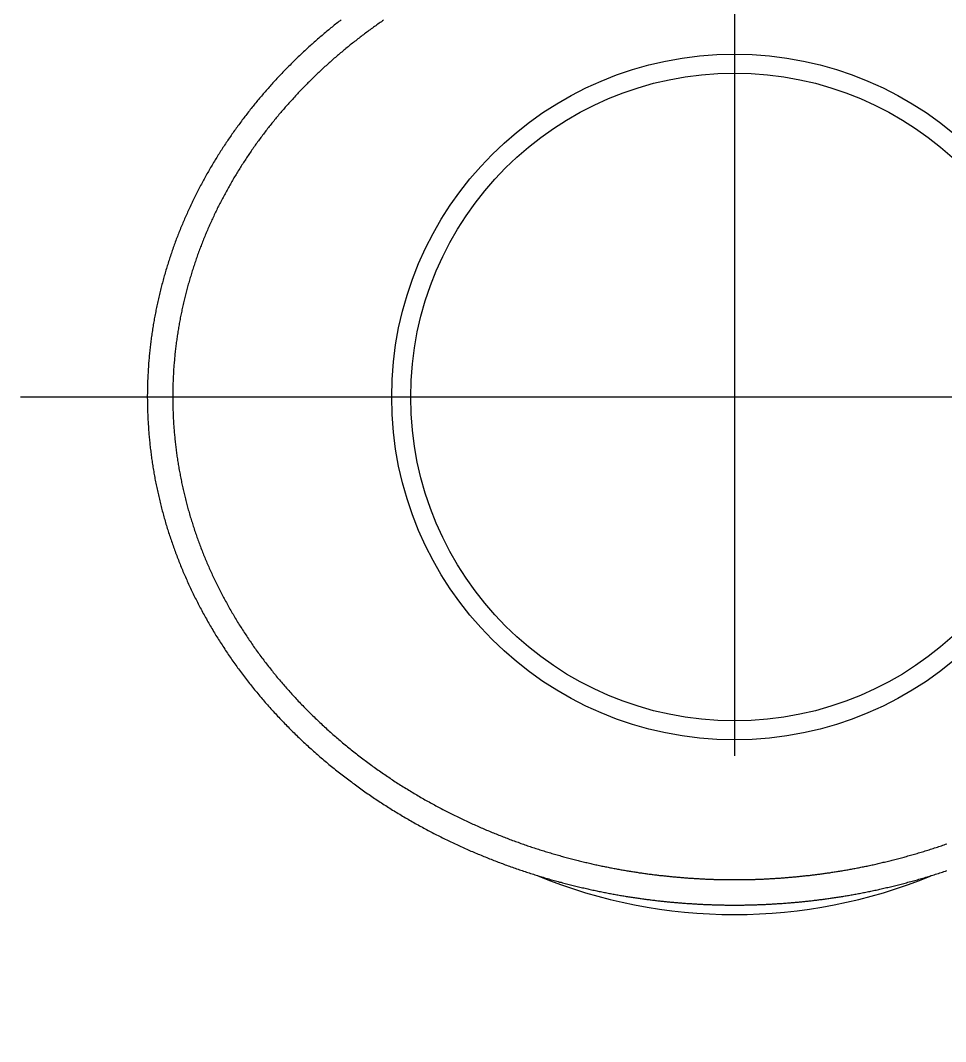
# Model space of a CAD drawing. Extents: x -28.1 to 59.3, y -30.2 to 26.1.
# Drawn here: x 36.83 to 51.4, y -10.15 to 5.93 of the extents above; entities that cross this region are included whole.
import ezdxf

# ---------------------------------------------------------------- set-up
doc = ezdxf.new("R2010")
doc.units = 0
doc.linetypes.add('CENTER', pattern=[50.8, 31.75, -6.35, 6.35, -6.35])
doc.layers.get('0').update_dxf_attribs({"linetype": 'CONTINUOUS'})
doc.layers.add('CENTER', color=1, linetype='CENTER')

msp = doc.modelspace()

# ---------------------------------------------------------------- linework, layer by layer
at = {"color": 7}
for points in [[(41.879, 5.938, 0), (41.861, 5.924, 0), (41.843, 5.91, 0), (41.825, 5.896, 0), (41.807, 5.881, 0), (41.789, 5.867, 0), (41.771, 5.853, 0), (41.753, 5.838, 0), (41.736, 5.824, 0), (41.718, 5.809, 0), (41.7, 5.795, 0), (41.682, 5.78, 0), (41.665, 5.766, 0), (41.647, 5.751, 0), (41.63, 5.736, 0), (41.612, 5.721, 0), (41.595, 5.707, 0), (41.577, 5.692, 0), (41.56, 5.677, 0), (41.542, 5.662, 0), (41.525, 5.647, 0), (41.508, 5.632, 0), (41.491, 5.617, 0), (41.474, 5.602, 0), (41.456, 5.587, 0), (41.439, 5.571, 0), (41.422, 5.556, 0), (41.405, 5.541, 0), (41.388, 5.526, 0), (41.371, 5.51, 0), (41.354, 5.495, 0), (41.337, 5.479, 0), (41.32, 5.464, 0), (41.304, 5.448, 0), (41.287, 5.432, 0), (41.27, 5.417, 0), (41.254, 5.401, 0), (41.237, 5.385, 0), (41.22, 5.37, 0), (41.204, 5.354, 0), (41.187, 5.338, 0), (41.171, 5.322, 0), (41.154, 5.306, 0), (41.138, 5.29, 0), (41.122, 5.274, 0), (41.105, 5.258, 0), (41.089, 5.242, 0), (41.073, 5.225, 0), (41.057, 5.209, 0), (41.041, 5.193, 0), (41.025, 5.177, 0), (41.008, 5.16, 0), (40.992, 5.144, 0), (40.977, 5.127, 0), (40.961, 5.111, 0), (40.945, 5.094, 0), (40.929, 5.078, 0), (40.913, 5.061, 0), (40.898, 5.044, 0), (40.882, 5.028, 0), (40.866, 5.011, 0), (40.851, 4.994, 0), (40.835, 4.977, 0), (40.82, 4.96, 0), (40.804, 4.943, 0), (40.789, 4.926, 0), (40.773, 4.909, 0), (40.758, 4.892, 0), (40.743, 4.875, 0), (40.728, 4.858, 0), (40.712, 4.841, 0), (40.697, 4.823, 0), (40.682, 4.806, 0), (40.667, 4.789, 0), (40.652, 4.771, 0), (40.637, 4.754, 0), (40.622, 4.737, 0), (40.608, 4.719, 0), (40.593, 4.702, 0), (40.578, 4.684, 0), (40.563, 4.666, 0), (40.549, 4.649, 0), (40.534, 4.631, 0), (40.52, 4.613, 0), (40.505, 4.595, 0), (40.491, 4.577, 0), (40.476, 4.56, 0), (40.462, 4.542, 0), (40.447, 4.524, 0), (40.433, 4.506, 0), (40.419, 4.488, 0), (40.405, 4.469, 0), (40.391, 4.451, 0), (40.377, 4.433, 0), (40.363, 4.415, 0), (40.349, 4.397, 0), (40.335, 4.378, 0), (40.321, 4.36, 0), (40.307, 4.342, 0), (40.294, 4.323, 0), (40.28, 4.305, 0), (40.266, 4.286, 0), (40.253, 4.267, 0), (40.239, 4.249, 0), (40.225, 4.23, 0), (40.212, 4.211, 0), (40.199, 4.193, 0), (40.185, 4.174, 0), (40.172, 4.155, 0), (40.159, 4.136, 0), (40.146, 4.117, 0), (40.133, 4.098, 0), (40.12, 4.079, 0), (40.106, 4.06, 0), (40.093, 4.041, 0), (40.081, 4.022, 0), (40.068, 4.003, 0), (40.055, 3.984, 0), (40.042, 3.965, 0), (40.03, 3.945, 0), (40.017, 3.926, 0), (40.004, 3.907, 0), (39.992, 3.887, 0), (39.979, 3.868, 0), (39.967, 3.848, 0), (39.955, 3.829, 0), (39.942, 3.809, 0), (39.93, 3.79, 0), (39.918, 3.77, 0), (39.906, 3.75, 0), (39.894, 3.731, 0), (39.882, 3.711, 0), (39.87, 3.691, 0), (39.858, 3.671, 0), (39.846, 3.651, 0), (39.834, 3.631, 0), (39.822, 3.611, 0), (39.811, 3.591, 0), (39.799, 3.571, 0), (39.788, 3.551, 0), (39.776, 3.531, 0), (39.765, 3.511, 0), (39.754, 3.491, 0), (39.742, 3.471, 0), (39.731, 3.45, 0), (39.72, 3.43, 0), (39.709, 3.41, 0), (39.697, 3.389, 0), (39.687, 3.369, 0), (39.676, 3.349, 0), (39.665, 3.328, 0), (39.654, 3.308, 0), (39.643, 3.287, 0), (39.632, 3.266, 0), (39.622, 3.246, 0), (39.611, 3.225, 0), (39.601, 3.204, 0), (39.59, 3.184, 0), (39.58, 3.163, 0), (39.57, 3.142, 0), (39.559, 3.121, 0), (39.549, 3.1, 0), (39.539, 3.079, 0), (39.529, 3.059, 0), (39.519, 3.038, 0), (39.509, 3.017, 0), (39.499, 2.995, 0), (39.489, 2.974, 0), (39.48, 2.953, 0), (39.47, 2.932, 0), (39.46, 2.911, 0), (39.451, 2.89, 0), (39.441, 2.869, 0), (39.432, 2.847, 0), (39.423, 2.826, 0), (39.413, 2.805, 0), (39.404, 2.783, 0), (39.395, 2.762, 0), (39.386, 2.741, 0), (39.377, 2.719, 0), (39.368, 2.698, 0), (39.359, 2.676, 0), (39.35, 2.655, 0), (39.342, 2.633, 0), (39.333, 2.611, 0), (39.324, 2.59, 0), (39.316, 2.568, 0), (39.307, 2.546, 0), (39.299, 2.525, 0), (39.291, 2.503, 0), (39.282, 2.481, 0), (39.274, 2.46, 0), (39.266, 2.438, 0), (39.258, 2.416, 0), (39.25, 2.394, 0), (39.242, 2.372, 0), (39.234, 2.35, 0), (39.227, 2.328, 0), (39.219, 2.306, 0), (39.211, 2.284, 0), (39.204, 2.262, 0), (39.196, 2.24, 0), (39.189, 2.218, 0), (39.181, 2.196, 0), (39.174, 2.174, 0), (39.167, 2.152, 0), (39.16, 2.13, 0), (39.153, 2.108, 0), (39.146, 2.085, 0), (39.139, 2.063, 0), (39.132, 2.041, 0), (39.125, 2.019, 0), (39.119, 1.996, 0), (39.112, 1.974, 0), (39.105, 1.952, 0), (39.099, 1.929, 0), (39.093, 1.907, 0), (39.086, 1.885, 0), (39.08, 1.862, 0), (39.074, 1.84, 0), (39.068, 1.817, 0), (39.062, 1.795, 0), (39.056, 1.772, 0), (39.05, 1.75, 0), (39.044, 1.727, 0), (39.038, 1.705, 0), (39.033, 1.682, 0), (39.027, 1.66, 0), (39.022, 1.637, 0), (39.016, 1.614, 0), (39.011, 1.592, 0), (39.005, 1.569, 0), (39, 1.546, 0), (38.995, 1.524, 0), (38.99, 1.501, 0), (38.985, 1.478, 0), (38.98, 1.456, 0), (38.975, 1.433, 0), (38.971, 1.41, 0), (38.966, 1.387, 0), (38.961, 1.365, 0), (38.957, 1.342, 0), (38.952, 1.319, 0), (38.948, 1.296, 0), (38.944, 1.273, 0), (38.94, 1.25, 0), (38.935, 1.228, 0), (38.931, 1.205, 0), (38.927, 1.182, 0), (38.923, 1.159, 0), (38.919, 1.136, 0), (38.916, 1.113, 0), (38.912, 1.09, 0), (38.908, 1.067, 0), (38.905, 1.044, 0), (38.901, 1.021, 0), (38.898, 0.998, 0), (38.895, 0.975, 0), (38.892, 0.952, 0), (38.888, 0.929, 0), (38.885, 0.906, 0), (38.882, 0.883, 0), (38.879, 0.86, 0), (38.876, 0.837, 0), (38.874, 0.814, 0), (38.871, 0.791, 0), (38.868, 0.768, 0), (38.866, 0.745, 0), (38.863, 0.722, 0), (38.861, 0.699, 0), (38.859, 0.676, 0), (38.856, 0.653, 0), (38.854, 0.629, 0), (38.852, 0.606, 0), (38.85, 0.583, 0), (38.848, 0.56, 0), (38.846, 0.537, 0), (38.845, 0.514, 0), (38.843, 0.491, 0), (38.841, 0.468, 0), (38.84, 0.444, 0), (38.838, 0.421, 0), (38.837, 0.398, 0), (38.836, 0.375, 0), (38.834, 0.352, 0), (38.833, 0.329, 0), (38.832, 0.306, 0), (38.831, 0.282, 0), (38.83, 0.259, 0), (38.83, 0.236, 0), (38.829, 0.213, 0), (38.828, 0.19, 0), (38.828, 0.167, 0), (38.827, 0.143, 0), (38.827, 0.12, 0), (38.826, 0.097, 0), (38.826, 0.074, 0), (38.826, 0.051, 0), (38.825, 0.028, 0), (38.825, 0.004, 0), (38.825, -0.019, 0), (38.826, -0.042, 0), (38.826, -0.065, 0), (38.826, -0.088, 0), (38.826, -0.112, 0), (38.827, -0.135, 0), (38.827, -0.158, 0), (38.828, -0.181, 0), (38.828, -0.204, 0), (38.829, -0.227, 0), (38.83, -0.251, 0), (38.831, -0.274, 0), (38.832, -0.297, 0), (38.833, -0.32, 0), (38.834, -0.343, 0), (38.835, -0.367, 0), (38.836, -0.39, 0), (38.838, -0.413, 0), (38.839, -0.436, 0), (38.841, -0.459, 0), (38.842, -0.482, 0), (38.844, -0.506, 0), (38.846, -0.529, 0), (38.847, -0.552, 0), (38.849, -0.575, 0), (38.851, -0.598, 0), (38.853, -0.621, 0), (38.855, -0.645, 0), (38.858, -0.668, 0), (38.86, -0.691, 0), (38.862, -0.714, 0), (38.865, -0.737, 0), (38.867, -0.76, 0), (38.87, -0.783, 0), (38.872, -0.806, 0), (38.875, -0.83, 0), (38.878, -0.853, 0), (38.881, -0.876, 0), (38.884, -0.899, 0), (38.887, -0.922, 0), (38.89, -0.945, 0), (38.893, -0.968, 0), (38.897, -0.991, 0), (38.9, -1.014, 0), (38.903, -1.038, 0), (38.907, -1.061, 0), (38.91, -1.084, 0), (38.914, -1.107, 0), (38.918, -1.13, 0), (38.922, -1.153, 0), (38.926, -1.176, 0), (38.93, -1.199, 0), (38.934, -1.222, 0), (38.938, -1.245, 0), (38.942, -1.268, 0), (38.946, -1.291, 0), (38.951, -1.314, 0), (38.955, -1.337, 0), (38.96, -1.36, 0), (38.964, -1.383, 0), (38.969, -1.406, 0), (38.974, -1.429, 0), (38.979, -1.452, 0), (38.984, -1.475, 0), (38.989, -1.498, 0), (38.994, -1.521, 0), (38.999, -1.544, 0), (39.004, -1.567, 0), (39.01, -1.59, 0), (39.015, -1.613, 0), (39.02, -1.636, 0), (39.026, -1.659, 0), (39.032, -1.682, 0), (39.038, -1.705, 0), (39.043, -1.728, 0), (39.049, -1.75, 0), (39.055, -1.773, 0), (39.061, -1.796, 0), (39.067, -1.819, 0), (39.074, -1.842, 0), (39.08, -1.865, 0), (39.086, -1.888, 0), (39.093, -1.91, 0), (39.099, -1.933, 0), (39.106, -1.956, 0), (39.112, -1.979, 0), (39.119, -2.002, 0), (39.126, -2.024, 0), (39.133, -2.047, 0), (39.14, -2.07, 0), (39.147, -2.093, 0), (39.154, -2.115, 0), (39.161, -2.138, 0), (39.169, -2.161, 0), (39.176, -2.184, 0), (39.184, -2.206, 0), (39.191, -2.229, 0), (39.199, -2.252, 0), (39.206, -2.274, 0), (39.214, -2.297, 0), (39.222, -2.319, 0), (39.23, -2.342, 0), (39.238, -2.365, 0), (39.246, -2.387, 0), (39.255, -2.41, 0), (39.263, -2.432, 0), (39.271, -2.455, 0), (39.28, -2.478, 0), (39.288, -2.5, 0), (39.297, -2.523, 0), (39.305, -2.545, 0), (39.314, -2.568, 0), (39.323, -2.59, 0), (39.332, -2.613, 0), (39.341, -2.635, 0), (39.35, -2.657, 0), (39.359, -2.68, 0), (39.368, -2.702, 0), (39.378, -2.725, 0), (39.387, -2.747, 0), (39.397, -2.769, 0), (39.406, -2.792, 0), (39.416, -2.814, 0), (39.426, -2.836, 0), (39.435, -2.859, 0), (39.445, -2.881, 0), (39.455, -2.903, 0), (39.465, -2.925, 0), (39.475, -2.948, 0), (39.486, -2.97, 0), (39.496, -2.992, 0), (39.506, -3.014, 0), (39.517, -3.036, 0), (39.527, -3.058, 0), (39.538, -3.081, 0), (39.549, -3.103, 0), (39.559, -3.125, 0), (39.57, -3.147, 0), (39.581, -3.169, 0), (39.592, -3.191, 0), (39.603, -3.213, 0), (39.615, -3.235, 0), (39.626, -3.257, 0), (39.637, -3.279, 0), (39.649, -3.301, 0), (39.66, -3.323, 0), (39.672, -3.344, 0), (39.683, -3.366, 0), (39.695, -3.388, 0), (39.707, -3.41, 0), (39.719, -3.432, 0), (39.731, -3.454, 0), (39.743, -3.475, 0), (39.755, -3.497, 0), (39.767, -3.519, 0), (39.78, -3.54, 0), (39.792, -3.562, 0), (39.805, -3.584, 0), (39.817, -3.605, 0), (39.83, -3.627, 0), (39.843, -3.649, 0), (39.855, -3.67, 0), (39.868, -3.692, 0), (39.881, -3.713, 0), (39.894, -3.735, 0), (39.907, -3.756, 0), (39.921, -3.778, 0), (39.934, -3.799, 0), (39.947, -3.82, 0), (39.961, -3.842, 0), (39.974, -3.863, 0), (39.988, -3.885, 0), (40.002, -3.906, 0), (40.016, -3.927, 0), (40.03, -3.948, 0), (40.044, -3.97, 0), (40.058, -3.991, 0), (40.072, -4.012, 0), (40.086, -4.033, 0), (40.1, -4.054, 0), (40.115, -4.075, 0), (40.129, -4.096, 0), (40.144, -4.117, 0), (40.158, -4.138, 0), (40.173, -4.159, 0), (40.188, -4.18, 0), (40.203, -4.201, 0), (40.218, -4.222, 0), (40.233, -4.243, 0), (40.248, -4.264, 0), (40.263, -4.284, 0), (40.278, -4.305, 0), (40.293, -4.326, 0), (40.309, -4.346, 0), (40.324, -4.367, 0), (40.34, -4.388, 0), (40.355, -4.408, 0), (40.371, -4.429, 0), (40.387, -4.449, 0), (40.403, -4.47, 0), (40.419, -4.49, 0), (40.435, -4.511, 0), (40.451, -4.531, 0), (40.467, -4.551, 0), (40.483, -4.571, 0), (40.5, -4.592, 0), (40.516, -4.612, 0), (40.532, -4.632, 0), (40.549, -4.652, 0), (40.566, -4.672, 0), (40.582, -4.692, 0), (40.599, -4.712, 0), (40.616, -4.732, 0), (40.633, -4.752, 0), (40.65, -4.772, 0), (40.667, -4.792, 0), (40.684, -4.812, 0), (40.701, -4.831, 0), (40.719, -4.851, 0), (40.736, -4.871, 0), (40.754, -4.89, 0), (40.771, -4.91, 0), (40.789, -4.929, 0), (40.806, -4.949, 0), (40.824, -4.968, 0), (40.842, -4.988, 0), (40.86, -5.007, 0), (40.878, -5.026, 0), (40.896, -5.045, 0), (40.914, -5.065, 0), (40.932, -5.084, 0), (40.95, -5.103, 0), (40.968, -5.122, 0), (40.987, -5.141, 0), (41.005, -5.16, 0), (41.023, -5.178, 0), (41.042, -5.197, 0), (41.061, -5.216, 0), (41.079, -5.235, 0), (41.098, -5.253, 0), (41.117, -5.272, 0), (41.136, -5.291, 0), (41.154, -5.309, 0), (41.173, -5.327, 0), (41.192, -5.346, 0), (41.212, -5.364, 0), (41.231, -5.382, 0), (41.25, -5.401, 0), (41.269, -5.419, 0), (41.288, -5.437, 0), (41.308, -5.455, 0), (41.327, -5.473, 0), (41.347, -5.491, 0), (41.366, -5.509, 0), (41.386, -5.527, 0), (41.406, -5.544, 0), (41.425, -5.562, 0), (41.445, -5.58, 0), (41.465, -5.597, 0), (41.485, -5.615, 0), (41.505, -5.632, 0), (41.525, -5.65, 0), (41.545, -5.667, 0), (41.565, -5.684, 0), (41.585, -5.701, 0), (41.605, -5.719, 0), (41.625, -5.736, 0), (41.646, -5.753, 0), (41.666, -5.77, 0), (41.686, -5.787, 0), (41.707, -5.803, 0), (41.727, -5.82, 0), (41.748, -5.837, 0), (41.768, -5.854, 0), (41.789, -5.87, 0), (41.81, -5.887, 0), (41.83, -5.903, 0), (41.851, -5.919, 0), (41.872, -5.936, 0), (41.893, -5.952, 0), (41.914, -5.968, 0), (41.935, -5.984, 0), (41.956, -6, 0), (41.977, -6.016, 0), (41.998, -6.032, 0), (42.019, -6.048, 0), (42.04, -6.064, 0), (42.061, -6.08, 0), (42.082, -6.095, 0), (42.104, -6.111, 0), (42.125, -6.126, 0), (42.146, -6.142, 0), (42.168, -6.157, 0), (42.189, -6.173, 0), (42.21, -6.188, 0), (42.232, -6.203, 0), (42.253, -6.218, 0), (42.275, -6.233, 0), (42.297, -6.248, 0), (42.318, -6.263, 0), (42.34, -6.278, 0), (42.361, -6.293, 0), (42.383, -6.307, 0), (42.405, -6.322, 0), (42.427, -6.336, 0), (42.448, -6.351, 0), (42.47, -6.365, 0), (42.492, -6.38, 0), (42.514, -6.394, 0), (42.536, -6.408, 0), (42.558, -6.422, 0), (42.58, -6.436, 0), (42.602, -6.45, 0), (42.624, -6.464, 0), (42.646, -6.478, 0), (42.668, -6.492, 0), (42.69, -6.506, 0), (42.712, -6.519, 0), (42.734, -6.533, 0), (42.756, -6.546, 0), (42.779, -6.56, 0), (42.801, -6.573, 0), (42.823, -6.587, 0), (42.845, -6.6, 0), (42.867, -6.613, 0), (42.89, -6.626, 0), (42.912, -6.639, 0), (42.934, -6.652, 0), (42.956, -6.665, 0), (42.979, -6.678, 0), (43.001, -6.69, 0), (43.023, -6.703, 0), (43.046, -6.716, 0), (43.068, -6.728, 0), (43.091, -6.741, 0), (43.113, -6.753, 0), (43.136, -6.765, 0), (43.158, -6.777, 0), (43.18, -6.79, 0), (43.203, -6.802, 0), (43.225, -6.814, 0), (43.248, -6.826, 0), (43.27, -6.837, 0), (43.293, -6.849, 0), (43.315, -6.861, 0), (43.338, -6.873, 0), (43.36, -6.884, 0), (43.383, -6.896, 0), (43.405, -6.907, 0), (43.428, -6.918, 0), (43.45, -6.93, 0), (43.473, -6.941, 0), (43.496, -6.952, 0), (43.518, -6.963, 0), (43.541, -6.974, 0), (43.563, -6.985, 0), (43.586, -6.996, 0), (43.608, -7.007, 0), (43.631, -7.018, 0), (43.654, -7.028, 0), (43.676, -7.039, 0), (43.699, -7.049, 0), (43.721, -7.06, 0), (43.744, -7.07, 0), (43.766, -7.08, 0), (43.789, -7.091, 0), (43.812, -7.101, 0), (43.834, -7.111, 0), (43.857, -7.121, 0), (43.879, -7.131, 0), (43.902, -7.141, 0), (43.924, -7.151, 0), (43.947, -7.16, 0), (43.969, -7.17, 0), (43.992, -7.18, 0), (44.014, -7.189, 0), (44.037, -7.199, 0), (44.06, -7.208, 0), (44.082, -7.218, 0), (44.105, -7.227, 0), (44.127, -7.236, 0), (44.15, -7.245, 0), (44.172, -7.254, 0), (44.195, -7.263, 0), (44.217, -7.272, 0), (44.24, -7.281, 0), (44.262, -7.29, 0), (44.285, -7.299, 0), (44.307, -7.308, 0), (44.33, -7.316, 0), (44.352, -7.325, 0), (44.374, -7.333, 0), (44.397, -7.342, 0), (44.419, -7.35, 0), (44.441, -7.358, 0), (44.464, -7.367, 0), (44.486, -7.375, 0), (44.509, -7.383, 0), (44.531, -7.391, 0), (44.553, -7.399, 0), (44.576, -7.407, 0), (44.598, -7.415, 0), (44.62, -7.422, 0), (44.642, -7.43, 0), (44.665, -7.438, 0), (44.687, -7.445, 0), (44.709, -7.453, 0), (44.731, -7.46, 0), (44.753, -7.468, 0), (44.776, -7.475, 0), (44.798, -7.482, 0), (44.82, -7.49, 0), (44.842, -7.497, 0), (44.864, -7.504, 0), (44.886, -7.511, 0), (44.908, -7.518, 0), (44.93, -7.525, 0), (44.952, -7.532, 0), (44.974, -7.538, 0), (44.996, -7.545, 0), (45.018, -7.552, 0), (45.04, -7.558, 0), (45.062, -7.565, 0), (45.084, -7.571, 0), (45.105, -7.578, 0), (45.127, -7.584, 0), (45.149, -7.59, 0), (45.17, -7.597, 0), (45.192, -7.603, 0), (45.214, -7.609, 0), (45.235, -7.615, 0), (45.257, -7.621, 0), (45.279, -7.627, 0), (45.3, -7.633, 0), (45.321, -7.639, 0), (45.343, -7.644, 0), (45.364, -7.65, 0), (45.386, -7.656, 0), (45.407, -7.661, 0), (45.428, -7.667, 0), (45.45, -7.672, 0), (45.471, -7.678, 0), (45.492, -7.683, 0), (45.513, -7.688, 0), (45.534, -7.694, 0), (45.555, -7.699, 0), (45.576, -7.704, 0), (45.597, -7.709, 0), (45.618, -7.714, 0), (45.639, -7.719, 0), (45.66, -7.724, 0), (45.68, -7.729, 0), (45.701, -7.733, 0), (45.722, -7.738, 0), (45.742, -7.743, 0), (45.763, -7.747, 0), (45.783, -7.752, 0), (45.804, -7.756, 0), (45.824, -7.761, 0), (45.844, -7.765, 0), (45.865, -7.77, 0), (45.885, -7.774, 0), (45.905, -7.778, 0), (45.925, -7.782, 0), (45.945, -7.787, 0), (45.965, -7.791, 0), (45.985, -7.795, 0), (46.005, -7.799, 0), (46.025, -7.803, 0), (46.045, -7.806, 0), (46.065, -7.81, 0), (46.084, -7.814, 0), (46.104, -7.818, 0), (46.123, -7.821, 0), (46.143, -7.825, 0), (46.162, -7.829, 0), (46.181, -7.832, 0), (46.201, -7.836, 0), (46.22, -7.839, 0), (46.239, -7.842, 0), (46.258, -7.846, 0), (46.277, -7.849, 0), (46.296, -7.852, 0), (46.315, -7.855, 0), (46.333, -7.859, 0), (46.352, -7.862, 0), (46.371, -7.865, 0), (46.389, -7.868, 0), (46.408, -7.871, 0), (46.426, -7.873, 0), (46.444, -7.876, 0), (46.462, -7.879, 0), (46.481, -7.882, 0), (46.499, -7.885, 0), (46.517, -7.887, 0), (46.535, -7.89, 0), (46.553, -7.893, 0), (46.571, -7.895, 0), (46.589, -7.898, 0), (46.606, -7.9, 0), (46.624, -7.903, 0), (46.642, -7.905, 0), (46.659, -7.907, 0), (46.677, -7.91, 0), (46.694, -7.912, 0), (46.712, -7.914, 0), (46.729, -7.917, 0), (46.746, -7.919, 0), (46.764, -7.921, 0), (46.781, -7.923, 0), (46.798, -7.925, 0), (46.815, -7.927, 0), (46.832, -7.929, 0), (46.849, -7.931, 0), (46.866, -7.933, 0), (46.883, -7.935, 0), (46.9, -7.937, 0), (46.916, -7.939, 0), (46.933, -7.94, 0), (46.95, -7.942, 0), (46.967, -7.944, 0), (46.983, -7.946, 0), (47, -7.947, 0), (47.016, -7.949, 0), (47.033, -7.951, 0), (47.049, -7.952, 0), (47.065, -7.954, 0), (47.082, -7.955, 0), (47.098, -7.957, 0), (47.114, -7.958, 0), (47.13, -7.96, 0), (47.147, -7.961, 0), (47.163, -7.963, 0), (47.179, -7.964, 0), (47.195, -7.965, 0), (47.211, -7.967, 0), (47.227, -7.968, 0), (47.243, -7.969, 0), (47.258, -7.97, 0), (47.274, -7.972, 0), (47.29, -7.973, 0), (47.306, -7.974, 0), (47.322, -7.975, 0), (47.338, -7.976, 0), (47.353, -7.977, 0), (47.369, -7.978, 0), (47.385, -7.979, 0), (47.4, -7.98, 0), (47.416, -7.981, 0), (47.432, -7.982, 0), (47.447, -7.983, 0), (47.463, -7.984, 0), (47.478, -7.985, 0), (47.494, -7.986, 0), (47.509, -7.987, 0), (47.525, -7.988, 0), (47.54, -7.988, 0), (47.556, -7.989, 0), (47.571, -7.99, 0), (47.586, -7.991, 0), (47.602, -7.991, 0), (47.617, -7.992, 0), (47.633, -7.993, 0), (47.648, -7.993, 0), (47.663, -7.994, 0), (47.679, -7.994, 0), (47.694, -7.995, 0), (47.709, -7.995, 0), (47.724, -7.996, 0), (47.74, -7.996, 0), (47.755, -7.997, 0), (47.77, -7.997, 0), (47.786, -7.998, 0), (47.801, -7.998, 0), (47.816, -7.999, 0), (47.831, -7.999, 0), (47.847, -7.999, 0), (47.862, -8, 0), (47.877, -8, 0), (47.892, -8, 0), (47.908, -8, 0), (47.923, -8.001, 0), (47.938, -8.001, 0), (47.953, -8.001, 0), (47.968, -8.001, 0), (47.984, -8.001, 0), (47.999, -8.001, 0), (48.014, -8.001, 0), (48.03, -8.001, 0), (48.045, -8.002, 0), (48.06, -8.002, 0), (48.075, -8.002, 0)], [(42.548, 5.933, 0), (42.531, 5.92, 0), (42.513, 5.908, 0), (42.495, 5.895, 0), (42.477, 5.883, 0), (42.459, 5.87, 0), (42.441, 5.858, 0), (42.423, 5.845, 0), (42.405, 5.832, 0), (42.387, 5.82, 0), (42.37, 5.807, 0), (42.352, 5.794, 0), (42.334, 5.781, 0), (42.317, 5.768, 0), (42.299, 5.755, 0), (42.282, 5.742, 0), (42.264, 5.729, 0), (42.246, 5.716, 0), (42.229, 5.703, 0), (42.212, 5.689, 0), (42.194, 5.676, 0), (42.177, 5.663, 0), (42.16, 5.649, 0), (42.142, 5.636, 0), (42.125, 5.623, 0), (42.108, 5.609, 0), (42.09, 5.596, 0), (42.073, 5.582, 0), (42.056, 5.568, 0), (42.039, 5.555, 0), (42.022, 5.541, 0), (42.005, 5.527, 0), (41.988, 5.514, 0), (41.971, 5.5, 0), (41.954, 5.486, 0), (41.937, 5.472, 0), (41.921, 5.458, 0), (41.904, 5.444, 0), (41.887, 5.43, 0), (41.87, 5.416, 0), (41.854, 5.402, 0), (41.837, 5.388, 0), (41.82, 5.373, 0), (41.804, 5.359, 0), (41.787, 5.345, 0), (41.771, 5.331, 0), (41.754, 5.316, 0), (41.738, 5.302, 0), (41.722, 5.287, 0), (41.705, 5.273, 0), (41.689, 5.258, 0), (41.673, 5.244, 0), (41.657, 5.229, 0), (41.64, 5.214, 0), (41.624, 5.2, 0), (41.608, 5.185, 0), (41.592, 5.17, 0), (41.576, 5.155, 0), (41.56, 5.14, 0), (41.544, 5.125, 0), (41.528, 5.11, 0), (41.512, 5.095, 0), (41.496, 5.08, 0), (41.481, 5.065, 0), (41.465, 5.05, 0), (41.449, 5.035, 0), (41.434, 5.02, 0), (41.418, 5.004, 0), (41.403, 4.989, 0), (41.387, 4.974, 0), (41.371, 4.958, 0), (41.356, 4.943, 0), (41.341, 4.927, 0), (41.325, 4.912, 0), (41.31, 4.896, 0), (41.295, 4.881, 0), (41.279, 4.865, 0), (41.264, 4.849, 0), (41.249, 4.834, 0), (41.234, 4.818, 0), (41.219, 4.802, 0), (41.204, 4.786, 0), (41.189, 4.77, 0), (41.174, 4.754, 0), (41.159, 4.738, 0), (41.144, 4.722, 0), (41.13, 4.706, 0), (41.115, 4.69, 0), (41.1, 4.674, 0), (41.085, 4.658, 0), (41.071, 4.642, 0), (41.056, 4.626, 0), (41.042, 4.609, 0), (41.027, 4.593, 0), (41.013, 4.577, 0), (40.998, 4.56, 0), (40.984, 4.544, 0), (40.97, 4.527, 0), (40.956, 4.511, 0), (40.941, 4.494, 0), (40.927, 4.478, 0), (40.913, 4.461, 0), (40.899, 4.444, 0), (40.885, 4.427, 0), (40.871, 4.411, 0), (40.857, 4.394, 0), (40.843, 4.377, 0), (40.829, 4.36, 0), (40.816, 4.343, 0), (40.802, 4.326, 0), (40.788, 4.309, 0), (40.775, 4.292, 0), (40.761, 4.275, 0), (40.747, 4.258, 0), (40.734, 4.241, 0), (40.72, 4.224, 0), (40.707, 4.206, 0), (40.694, 4.189, 0), (40.68, 4.172, 0), (40.667, 4.154, 0), (40.654, 4.137, 0), (40.641, 4.12, 0), (40.628, 4.102, 0), (40.615, 4.085, 0), (40.602, 4.067, 0), (40.589, 4.049, 0), (40.576, 4.032, 0), (40.563, 4.014, 0), (40.55, 3.996, 0), (40.537, 3.979, 0), (40.525, 3.961, 0), (40.512, 3.943, 0), (40.499, 3.925, 0), (40.487, 3.907, 0), (40.474, 3.889, 0), (40.462, 3.871, 0), (40.449, 3.853, 0), (40.437, 3.835, 0), (40.425, 3.817, 0), (40.413, 3.799, 0), (40.4, 3.781, 0), (40.388, 3.762, 0), (40.376, 3.744, 0), (40.364, 3.726, 0), (40.352, 3.708, 0), (40.34, 3.689, 0), (40.328, 3.671, 0), (40.316, 3.652, 0), (40.305, 3.634, 0), (40.293, 3.615, 0), (40.281, 3.597, 0), (40.27, 3.578, 0), (40.258, 3.56, 0), (40.247, 3.541, 0), (40.235, 3.522, 0), (40.224, 3.504, 0), (40.212, 3.485, 0), (40.201, 3.466, 0), (40.19, 3.447, 0), (40.179, 3.428, 0), (40.168, 3.409, 0), (40.157, 3.39, 0), (40.146, 3.371, 0), (40.135, 3.352, 0), (40.124, 3.333, 0), (40.113, 3.314, 0), (40.102, 3.295, 0), (40.092, 3.276, 0), (40.081, 3.257, 0), (40.07, 3.238, 0), (40.06, 3.218, 0), (40.049, 3.199, 0), (40.039, 3.18, 0), (40.029, 3.16, 0), (40.018, 3.141, 0), (40.008, 3.122, 0), (39.998, 3.102, 0), (39.988, 3.083, 0), (39.978, 3.063, 0), (39.968, 3.043, 0), (39.958, 3.024, 0), (39.948, 3.004, 0), (39.938, 2.985, 0), (39.928, 2.965, 0), (39.919, 2.945, 0), (39.909, 2.925, 0), (39.899, 2.906, 0), (39.89, 2.886, 0), (39.88, 2.866, 0), (39.871, 2.846, 0), (39.862, 2.826, 0), (39.852, 2.806, 0), (39.843, 2.786, 0), (39.834, 2.766, 0), (39.825, 2.746, 0), (39.816, 2.726, 0), (39.807, 2.706, 0), (39.798, 2.686, 0), (39.789, 2.666, 0), (39.78, 2.646, 0), (39.772, 2.626, 0), (39.763, 2.605, 0), (39.754, 2.585, 0), (39.746, 2.565, 0), (39.737, 2.544, 0), (39.729, 2.524, 0), (39.721, 2.504, 0), (39.712, 2.483, 0), (39.704, 2.463, 0), (39.696, 2.443, 0), (39.688, 2.422, 0), (39.68, 2.402, 0), (39.672, 2.381, 0), (39.664, 2.361, 0), (39.657, 2.34, 0), (39.649, 2.319, 0), (39.641, 2.299, 0), (39.633, 2.278, 0), (39.626, 2.258, 0), (39.618, 2.237, 0), (39.611, 2.216, 0), (39.604, 2.195, 0), (39.596, 2.175, 0), (39.589, 2.154, 0), (39.582, 2.133, 0), (39.575, 2.112, 0), (39.568, 2.092, 0), (39.561, 2.071, 0), (39.554, 2.05, 0), (39.547, 2.029, 0), (39.541, 2.008, 0), (39.534, 1.987, 0), (39.528, 1.966, 0), (39.521, 1.945, 0), (39.515, 1.924, 0), (39.508, 1.903, 0), (39.502, 1.882, 0), (39.496, 1.861, 0), (39.489, 1.84, 0), (39.483, 1.819, 0), (39.477, 1.798, 0), (39.471, 1.777, 0), (39.465, 1.755, 0), (39.46, 1.734, 0), (39.454, 1.713, 0), (39.448, 1.692, 0), (39.443, 1.671, 0), (39.437, 1.649, 0), (39.432, 1.628, 0), (39.426, 1.607, 0), (39.421, 1.586, 0), (39.416, 1.564, 0), (39.41, 1.543, 0), (39.405, 1.522, 0), (39.4, 1.5, 0), (39.395, 1.479, 0), (39.39, 1.457, 0), (39.386, 1.436, 0), (39.381, 1.415, 0), (39.376, 1.393, 0), (39.371, 1.372, 0), (39.367, 1.35, 0), (39.362, 1.329, 0), (39.358, 1.307, 0), (39.354, 1.286, 0), (39.349, 1.264, 0), (39.345, 1.243, 0), (39.341, 1.221, 0), (39.337, 1.2, 0), (39.333, 1.178, 0), (39.329, 1.157, 0), (39.325, 1.135, 0), (39.321, 1.114, 0), (39.318, 1.092, 0), (39.314, 1.07, 0), (39.31, 1.049, 0), (39.307, 1.027, 0), (39.304, 1.006, 0), (39.3, 0.984, 0), (39.297, 0.962, 0), (39.294, 0.941, 0), (39.291, 0.919, 0), (39.288, 0.897, 0), (39.285, 0.876, 0), (39.282, 0.854, 0), (39.279, 0.832, 0), (39.276, 0.81, 0), (39.273, 0.789, 0), (39.271, 0.767, 0), (39.268, 0.745, 0), (39.266, 0.724, 0), (39.264, 0.702, 0), (39.261, 0.68, 0), (39.259, 0.658, 0), (39.257, 0.637, 0), (39.255, 0.615, 0), (39.253, 0.593, 0), (39.251, 0.571, 0), (39.249, 0.549, 0), (39.247, 0.528, 0), (39.245, 0.506, 0), (39.244, 0.484, 0), (39.242, 0.462, 0), (39.24, 0.44, 0), (39.239, 0.419, 0), (39.238, 0.397, 0), (39.236, 0.375, 0), (39.235, 0.353, 0), (39.234, 0.331, 0), (39.233, 0.31, 0), (39.232, 0.288, 0), (39.231, 0.266, 0), (39.23, 0.244, 0), (39.229, 0.222, 0), (39.229, 0.2, 0), (39.228, 0.179, 0), (39.227, 0.157, 0), (39.227, 0.135, 0), (39.227, 0.113, 0), (39.226, 0.091, 0), (39.226, 0.069, 0), (39.226, 0.048, 0), (39.225, 0.026, 0), (39.225, 0.004, 0), (39.225, -0.018, 0), (39.226, -0.04, 0), (39.226, -0.062, 0), (39.226, -0.083, 0), (39.226, -0.105, 0), (39.227, -0.127, 0), (39.227, -0.149, 0), (39.228, -0.171, 0), (39.228, -0.193, 0), (39.229, -0.214, 0), (39.23, -0.236, 0), (39.23, -0.258, 0), (39.231, -0.28, 0), (39.232, -0.302, 0), (39.233, -0.324, 0), (39.234, -0.345, 0), (39.236, -0.367, 0), (39.237, -0.389, 0), (39.238, -0.411, 0), (39.24, -0.433, 0), (39.241, -0.455, 0), (39.243, -0.476, 0), (39.244, -0.498, 0), (39.246, -0.52, 0), (39.248, -0.542, 0), (39.25, -0.564, 0), (39.252, -0.586, 0), (39.254, -0.607, 0), (39.256, -0.629, 0), (39.258, -0.651, 0), (39.26, -0.673, 0), (39.262, -0.695, 0), (39.265, -0.716, 0), (39.267, -0.738, 0), (39.27, -0.76, 0), (39.272, -0.782, 0), (39.275, -0.804, 0), (39.278, -0.825, 0), (39.281, -0.847, 0), (39.283, -0.869, 0), (39.286, -0.891, 0), (39.289, -0.913, 0), (39.292, -0.934, 0), (39.296, -0.956, 0), (39.299, -0.978, 0), (39.302, -1, 0), (39.306, -1.021, 0), (39.309, -1.043, 0), (39.313, -1.065, 0), (39.316, -1.087, 0), (39.32, -1.108, 0), (39.324, -1.13, 0), (39.328, -1.152, 0), (39.331, -1.174, 0), (39.335, -1.195, 0), (39.34, -1.217, 0), (39.344, -1.239, 0), (39.348, -1.26, 0), (39.352, -1.282, 0), (39.356, -1.304, 0), (39.361, -1.325, 0), (39.365, -1.347, 0), (39.37, -1.369, 0), (39.375, -1.391, 0), (39.379, -1.412, 0), (39.384, -1.434, 0), (39.389, -1.456, 0), (39.394, -1.477, 0), (39.399, -1.499, 0), (39.404, -1.52, 0), (39.409, -1.542, 0), (39.415, -1.564, 0), (39.42, -1.585, 0), (39.425, -1.607, 0), (39.431, -1.629, 0), (39.436, -1.65, 0), (39.442, -1.672, 0), (39.448, -1.693, 0), (39.453, -1.715, 0), (39.459, -1.736, 0), (39.465, -1.758, 0), (39.471, -1.78, 0), (39.477, -1.801, 0), (39.483, -1.823, 0), (39.49, -1.844, 0), (39.496, -1.866, 0), (39.502, -1.887, 0), (39.509, -1.909, 0), (39.516, -1.93, 0), (39.522, -1.952, 0), (39.529, -1.973, 0), (39.535, -1.995, 0), (39.542, -2.016, 0), (39.549, -2.037, 0), (39.556, -2.059, 0), (39.563, -2.08, 0), (39.57, -2.102, 0), (39.578, -2.123, 0), (39.585, -2.145, 0), (39.592, -2.166, 0), (39.6, -2.187, 0), (39.607, -2.209, 0), (39.615, -2.23, 0), (39.623, -2.251, 0), (39.63, -2.273, 0), (39.638, -2.294, 0), (39.646, -2.315, 0), (39.654, -2.337, 0), (39.662, -2.358, 0), (39.67, -2.379, 0), (39.678, -2.401, 0), (39.687, -2.422, 0), (39.695, -2.443, 0), (39.703, -2.464, 0), (39.712, -2.485, 0), (39.721, -2.507, 0), (39.729, -2.528, 0), (39.738, -2.549, 0), (39.747, -2.57, 0), (39.756, -2.591, 0), (39.765, -2.612, 0), (39.774, -2.634, 0), (39.783, -2.655, 0), (39.792, -2.676, 0), (39.801, -2.697, 0), (39.811, -2.718, 0), (39.82, -2.739, 0), (39.83, -2.76, 0), (39.839, -2.781, 0), (39.849, -2.802, 0), (39.859, -2.823, 0), (39.868, -2.844, 0), (39.878, -2.865, 0), (39.888, -2.886, 0), (39.898, -2.907, 0), (39.908, -2.928, 0), (39.919, -2.949, 0), (39.929, -2.97, 0), (39.939, -2.99, 0), (39.95, -3.011, 0), (39.96, -3.032, 0), (39.971, -3.053, 0), (39.981, -3.074, 0), (39.992, -3.094, 0), (40.003, -3.115, 0), (40.014, -3.136, 0), (40.025, -3.157, 0), (40.036, -3.177, 0), (40.047, -3.198, 0), (40.058, -3.219, 0), (40.07, -3.239, 0), (40.081, -3.26, 0), (40.092, -3.281, 0), (40.104, -3.301, 0), (40.115, -3.322, 0), (40.127, -3.342, 0), (40.139, -3.363, 0), (40.151, -3.383, 0), (40.163, -3.404, 0), (40.175, -3.424, 0), (40.187, -3.445, 0), (40.199, -3.465, 0), (40.211, -3.486, 0), (40.223, -3.506, 0), (40.236, -3.526, 0), (40.248, -3.547, 0), (40.261, -3.567, 0), (40.273, -3.587, 0), (40.286, -3.608, 0), (40.299, -3.628, 0), (40.312, -3.648, 0), (40.325, -3.668, 0), (40.338, -3.689, 0), (40.351, -3.709, 0), (40.364, -3.729, 0), (40.377, -3.749, 0), (40.391, -3.769, 0), (40.404, -3.789, 0), (40.417, -3.809, 0), (40.431, -3.829, 0), (40.445, -3.849, 0), (40.459, -3.869, 0), (40.472, -3.889, 0), (40.486, -3.909, 0), (40.5, -3.929, 0), (40.514, -3.949, 0), (40.528, -3.969, 0), (40.542, -3.989, 0), (40.557, -4.008, 0), (40.571, -4.028, 0), (40.585, -4.048, 0), (40.6, -4.068, 0), (40.614, -4.087, 0), (40.629, -4.107, 0), (40.644, -4.127, 0), (40.658, -4.146, 0), (40.673, -4.166, 0), (40.688, -4.185, 0), (40.703, -4.205, 0), (40.718, -4.224, 0), (40.733, -4.243, 0), (40.749, -4.263, 0), (40.764, -4.282, 0), (40.779, -4.301, 0), (40.795, -4.321, 0), (40.81, -4.34, 0), (40.826, -4.359, 0), (40.842, -4.378, 0), (40.857, -4.397, 0), (40.873, -4.417, 0), (40.889, -4.436, 0), (40.905, -4.455, 0), (40.921, -4.474, 0), (40.937, -4.492, 0), (40.953, -4.511, 0), (40.97, -4.53, 0), (40.986, -4.549, 0), (41.002, -4.568, 0), (41.019, -4.587, 0), (41.035, -4.605, 0), (41.052, -4.624, 0), (41.069, -4.643, 0), (41.085, -4.661, 0), (41.102, -4.68, 0), (41.119, -4.698, 0), (41.136, -4.717, 0), (41.153, -4.735, 0), (41.17, -4.753, 0), (41.187, -4.772, 0), (41.204, -4.79, 0), (41.222, -4.808, 0), (41.239, -4.826, 0), (41.256, -4.844, 0), (41.274, -4.862, 0), (41.291, -4.88, 0), (41.309, -4.898, 0), (41.327, -4.916, 0), (41.344, -4.934, 0), (41.362, -4.952, 0), (41.38, -4.97, 0), (41.398, -4.987, 0), (41.416, -5.005, 0), (41.434, -5.023, 0), (41.452, -5.04, 0), (41.47, -5.058, 0), (41.488, -5.075, 0), (41.506, -5.093, 0), (41.525, -5.11, 0), (41.543, -5.127, 0), (41.562, -5.145, 0), (41.58, -5.162, 0), (41.599, -5.179, 0), (41.617, -5.196, 0), (41.636, -5.213, 0), (41.654, -5.23, 0), (41.673, -5.247, 0), (41.692, -5.264, 0), (41.711, -5.281, 0), (41.73, -5.298, 0), (41.749, -5.314, 0), (41.768, -5.331, 0), (41.787, -5.347, 0), (41.806, -5.364, 0), (41.825, -5.381, 0), (41.844, -5.397, 0), (41.864, -5.413, 0), (41.883, -5.43, 0), (41.902, -5.446, 0), (41.922, -5.462, 0), (41.941, -5.478, 0), (41.961, -5.494, 0), (41.98, -5.51, 0), (42, -5.526, 0), (42.019, -5.542, 0), (42.039, -5.558, 0), (42.059, -5.574, 0), (42.079, -5.589, 0), (42.099, -5.605, 0), (42.118, -5.621, 0), (42.138, -5.636, 0), (42.158, -5.652, 0), (42.178, -5.667, 0), (42.198, -5.682, 0), (42.218, -5.698, 0), (42.239, -5.713, 0), (42.259, -5.728, 0), (42.279, -5.743, 0), (42.299, -5.758, 0), (42.319, -5.773, 0), (42.34, -5.788, 0), (42.36, -5.803, 0), (42.38, -5.818, 0), (42.401, -5.832, 0), (42.421, -5.847, 0), (42.442, -5.861, 0), (42.462, -5.876, 0), (42.483, -5.89, 0), (42.504, -5.905, 0), (42.524, -5.919, 0), (42.545, -5.933, 0), (42.566, -5.948, 0), (42.586, -5.962, 0), (42.607, -5.976, 0), (42.628, -5.99, 0), (42.649, -6.004, 0), (42.669, -6.018, 0), (42.69, -6.031, 0), (42.711, -6.045, 0), (42.732, -6.059, 0), (42.753, -6.072, 0), (42.774, -6.086, 0), (42.795, -6.099, 0), (42.816, -6.113, 0), (42.837, -6.126, 0), (42.858, -6.139, 0), (42.879, -6.153, 0), (42.901, -6.166, 0), (42.922, -6.179, 0), (42.943, -6.192, 0), (42.964, -6.205, 0), (42.985, -6.218, 0), (43.007, -6.23, 0), (43.028, -6.243, 0), (43.049, -6.256, 0), (43.07, -6.268, 0), (43.092, -6.281, 0), (43.113, -6.293, 0), (43.134, -6.306, 0), (43.156, -6.318, 0), (43.177, -6.33, 0), (43.199, -6.343, 0), (43.22, -6.355, 0), (43.241, -6.367, 0), (43.263, -6.379, 0), (43.284, -6.391, 0), (43.306, -6.402, 0), (43.327, -6.414, 0), (43.349, -6.426, 0), (43.37, -6.438, 0), (43.392, -6.449, 0), (43.413, -6.461, 0), (43.435, -6.472, 0), (43.456, -6.483, 0), (43.478, -6.495, 0), (43.5, -6.506, 0), (43.521, -6.517, 0), (43.543, -6.528, 0), (43.564, -6.539, 0), (43.586, -6.55, 0), (43.608, -6.561, 0), (43.629, -6.572, 0), (43.651, -6.583, 0), (43.672, -6.593, 0), (43.694, -6.604, 0), (43.716, -6.615, 0), (43.737, -6.625, 0), (43.759, -6.635, 0), (43.781, -6.646, 0), (43.802, -6.656, 0), (43.824, -6.666, 0), (43.846, -6.676, 0), (43.867, -6.687, 0), (43.889, -6.697, 0), (43.91, -6.707, 0), (43.932, -6.716, 0), (43.954, -6.726, 0), (43.975, -6.736, 0), (43.997, -6.746, 0), (44.019, -6.755, 0), (44.04, -6.765, 0), (44.062, -6.774, 0), (44.084, -6.784, 0), (44.105, -6.793, 0), (44.127, -6.803, 0), (44.149, -6.812, 0), (44.17, -6.821, 0), (44.192, -6.83, 0), (44.214, -6.839, 0), (44.235, -6.848, 0), (44.257, -6.857, 0), (44.278, -6.866, 0), (44.3, -6.875, 0), (44.322, -6.883, 0), (44.343, -6.892, 0), (44.365, -6.901, 0), (44.386, -6.909, 0), (44.408, -6.918, 0), (44.429, -6.926, 0), (44.451, -6.934, 0), (44.473, -6.943, 0), (44.494, -6.951, 0), (44.516, -6.959, 0), (44.537, -6.967, 0), (44.559, -6.975, 0), (44.58, -6.983, 0), (44.602, -6.991, 0), (44.623, -6.999, 0), (44.645, -7.007, 0), (44.666, -7.014, 0), (44.688, -7.022, 0), (44.709, -7.03, 0), (44.73, -7.037, 0), (44.752, -7.045, 0), (44.773, -7.052, 0), (44.794, -7.059, 0), (44.816, -7.067, 0), (44.837, -7.074, 0), (44.858, -7.081, 0), (44.88, -7.088, 0), (44.901, -7.095, 0), (44.922, -7.102, 0), (44.944, -7.109, 0), (44.965, -7.116, 0), (44.986, -7.123, 0), (45.007, -7.13, 0), (45.028, -7.136, 0), (45.05, -7.143, 0), (45.071, -7.15, 0), (45.092, -7.156, 0), (45.113, -7.163, 0), (45.134, -7.169, 0), (45.155, -7.175, 0), (45.176, -7.182, 0), (45.197, -7.188, 0), (45.218, -7.194, 0), (45.239, -7.2, 0), (45.26, -7.206, 0), (45.281, -7.212, 0), (45.301, -7.218, 0), (45.322, -7.224, 0), (45.343, -7.23, 0), (45.364, -7.235, 0), (45.384, -7.241, 0), (45.405, -7.247, 0), (45.426, -7.252, 0), (45.446, -7.258, 0), (45.467, -7.263, 0), (45.487, -7.269, 0), (45.508, -7.274, 0), (45.528, -7.279, 0), (45.549, -7.285, 0), (45.569, -7.29, 0), (45.589, -7.295, 0), (45.61, -7.3, 0), (45.63, -7.305, 0), (45.65, -7.31, 0), (45.67, -7.315, 0), (45.691, -7.32, 0), (45.711, -7.325, 0), (45.731, -7.33, 0), (45.751, -7.334, 0), (45.771, -7.339, 0), (45.791, -7.344, 0), (45.81, -7.348, 0), (45.83, -7.353, 0), (45.85, -7.357, 0), (45.87, -7.361, 0), (45.889, -7.366, 0), (45.909, -7.37, 0), (45.928, -7.374, 0), (45.948, -7.378, 0), (45.968, -7.383, 0), (45.987, -7.387, 0), (46.006, -7.391, 0), (46.026, -7.395, 0), (46.045, -7.399, 0), (46.064, -7.402, 0), (46.083, -7.406, 0), (46.102, -7.41, 0), (46.121, -7.414, 0), (46.14, -7.417, 0), (46.159, -7.421, 0), (46.178, -7.425, 0), (46.197, -7.428, 0), (46.215, -7.432, 0), (46.234, -7.435, 0), (46.253, -7.439, 0), (46.271, -7.442, 0), (46.29, -7.445, 0), (46.308, -7.448, 0), (46.326, -7.452, 0), (46.344, -7.455, 0), (46.363, -7.458, 0), (46.381, -7.461, 0), (46.399, -7.464, 0), (46.417, -7.467, 0), (46.435, -7.47, 0), (46.452, -7.473, 0), (46.47, -7.476, 0), (46.488, -7.478, 0), (46.505, -7.481, 0), (46.523, -7.484, 0), (46.541, -7.486, 0), (46.558, -7.489, 0), (46.575, -7.492, 0), (46.593, -7.494, 0), (46.61, -7.497, 0), (46.627, -7.499, 0), (46.644, -7.502, 0), (46.661, -7.504, 0), (46.678, -7.506, 0), (46.696, -7.509, 0), (46.712, -7.511, 0), (46.729, -7.513, 0), (46.746, -7.515, 0), (46.763, -7.518, 0), (46.78, -7.52, 0), (46.796, -7.522, 0), (46.813, -7.524, 0), (46.829, -7.526, 0), (46.846, -7.528, 0), (46.862, -7.53, 0), (46.879, -7.532, 0), (46.895, -7.534, 0), (46.911, -7.536, 0), (46.928, -7.537, 0), (46.944, -7.539, 0), (46.96, -7.541, 0), (46.976, -7.543, 0), (46.992, -7.544, 0), (47.008, -7.546, 0), (47.024, -7.548, 0), (47.04, -7.549, 0), (47.056, -7.551, 0), (47.072, -7.553, 0), (47.087, -7.554, 0), (47.103, -7.556, 0), (47.119, -7.557, 0), (47.135, -7.558, 0), (47.15, -7.56, 0), (47.166, -7.561, 0), (47.181, -7.563, 0), (47.197, -7.564, 0), (47.212, -7.565, 0), (47.228, -7.567, 0), (47.243, -7.568, 0), (47.258, -7.569, 0), (47.274, -7.57, 0), (47.289, -7.572, 0), (47.304, -7.573, 0), (47.32, -7.574, 0), (47.335, -7.575, 0), (47.35, -7.576, 0), (47.365, -7.577, 0), (47.38, -7.578, 0), (47.395, -7.579, 0), (47.41, -7.58, 0), (47.426, -7.581, 0), (47.441, -7.582, 0), (47.456, -7.583, 0), (47.471, -7.584, 0), (47.486, -7.585, 0), (47.501, -7.586, 0), (47.516, -7.586, 0), (47.53, -7.587, 0), (47.545, -7.588, 0), (47.56, -7.589, 0), (47.575, -7.59, 0), (47.59, -7.59, 0), (47.605, -7.591, 0), (47.62, -7.592, 0), (47.634, -7.592, 0), (47.649, -7.593, 0), (47.664, -7.594, 0), (47.679, -7.594, 0), (47.693, -7.595, 0), (47.708, -7.595, 0), (47.723, -7.596, 0), (47.738, -7.596, 0), (47.752, -7.597, 0), (47.767, -7.597, 0), (47.782, -7.598, 0), (47.796, -7.598, 0), (47.811, -7.598, 0), (47.826, -7.599, 0), (47.84, -7.599, 0), (47.855, -7.599, 0), (47.87, -7.6, 0), (47.885, -7.6, 0), (47.899, -7.6, 0), (47.914, -7.6, 0), (47.928, -7.601, 0), (47.943, -7.601, 0), (47.958, -7.601, 0), (47.972, -7.601, 0), (47.987, -7.601, 0), (48.002, -7.601, 0), (48.017, -7.601, 0), (48.031, -7.601, 0), (48.046, -7.602, 0), (48.061, -7.602, 0), (48.075, -7.602, 0)], [(48.075, -7.602, 0), (48.09, -7.602, 0), (48.105, -7.602, 0), (48.12, -7.601, 0), (48.134, -7.601, 0), (48.149, -7.601, 0), (48.164, -7.601, 0), (48.178, -7.601, 0), (48.193, -7.601, 0), (48.208, -7.601, 0), (48.222, -7.601, 0), (48.237, -7.6, 0), (48.252, -7.6, 0), (48.266, -7.6, 0), (48.281, -7.6, 0), (48.296, -7.599, 0), (48.31, -7.599, 0), (48.325, -7.599, 0), (48.34, -7.598, 0), (48.355, -7.598, 0), (48.369, -7.598, 0), (48.384, -7.597, 0), (48.399, -7.597, 0), (48.413, -7.596, 0), (48.428, -7.596, 0), (48.443, -7.595, 0), (48.458, -7.595, 0), (48.472, -7.594, 0), (48.487, -7.593, 0), (48.502, -7.593, 0), (48.517, -7.592, 0), (48.531, -7.592, 0), (48.546, -7.591, 0), (48.561, -7.59, 0), (48.576, -7.59, 0), (48.591, -7.589, 0), (48.606, -7.588, 0), (48.62, -7.587, 0), (48.635, -7.586, 0), (48.65, -7.586, 0), (48.665, -7.585, 0), (48.68, -7.584, 0), (48.695, -7.583, 0), (48.71, -7.582, 0), (48.725, -7.581, 0), (48.74, -7.58, 0), (48.755, -7.579, 0), (48.771, -7.578, 0), (48.786, -7.577, 0), (48.801, -7.576, 0), (48.816, -7.575, 0), (48.831, -7.574, 0), (48.846, -7.573, 0), (48.862, -7.572, 0), (48.877, -7.57, 0), (48.892, -7.569, 0), (48.908, -7.568, 0), (48.923, -7.567, 0), (48.939, -7.565, 0), (48.954, -7.564, 0), (48.97, -7.563, 0), (48.985, -7.561, 0), (49.001, -7.56, 0), (49.016, -7.558, 0), (49.032, -7.557, 0), (49.048, -7.556, 0), (49.063, -7.554, 0), (49.079, -7.553, 0), (49.095, -7.551, 0), (49.111, -7.549, 0), (49.127, -7.548, 0), (49.143, -7.546, 0), (49.159, -7.544, 0), (49.175, -7.543, 0), (49.191, -7.541, 0), (49.207, -7.539, 0), (49.223, -7.537, 0), (49.239, -7.536, 0), (49.256, -7.534, 0), (49.272, -7.532, 0), (49.288, -7.53, 0), (49.305, -7.528, 0), (49.321, -7.526, 0), (49.338, -7.524, 0), (49.354, -7.522, 0), (49.371, -7.52, 0), (49.388, -7.518, 0), (49.404, -7.516, 0), (49.421, -7.513, 0), (49.438, -7.511, 0), (49.455, -7.509, 0), (49.472, -7.506, 0), (49.489, -7.504, 0), (49.506, -7.502, 0), (49.523, -7.499, 0), (49.54, -7.497, 0), (49.558, -7.494, 0), (49.575, -7.492, 0), (49.592, -7.489, 0), (49.61, -7.486, 0), (49.627, -7.484, 0), (49.645, -7.481, 0), (49.663, -7.478, 0), (49.68, -7.476, 0), (49.698, -7.473, 0), (49.716, -7.47, 0), (49.734, -7.467, 0), (49.752, -7.464, 0), (49.77, -7.461, 0), (49.788, -7.458, 0), (49.806, -7.455, 0), (49.824, -7.452, 0), (49.843, -7.448, 0), (49.861, -7.445, 0), (49.88, -7.442, 0), (49.898, -7.439, 0), (49.917, -7.435, 0), (49.935, -7.432, 0), (49.954, -7.428, 0), (49.973, -7.425, 0), (49.992, -7.421, 0), (50.011, -7.417, 0), (50.03, -7.414, 0), (50.049, -7.41, 0), (50.068, -7.406, 0), (50.087, -7.402, 0), (50.106, -7.399, 0), (50.125, -7.395, 0), (50.145, -7.391, 0), (50.164, -7.387, 0), (50.183, -7.383, 0), (50.203, -7.378, 0), (50.222, -7.374, 0), (50.242, -7.37, 0), (50.261, -7.366, 0), (50.281, -7.361, 0), (50.301, -7.357, 0), (50.321, -7.352, 0), (50.34, -7.348, 0), (50.36, -7.343, 0), (50.38, -7.339, 0), (50.4, -7.334, 0), (50.42, -7.329, 0), (50.44, -7.325, 0), (50.46, -7.32, 0), (50.48, -7.315, 0), (50.501, -7.31, 0), (50.521, -7.305, 0), (50.541, -7.3, 0), (50.561, -7.295, 0), (50.582, -7.29, 0), (50.602, -7.285, 0), (50.622, -7.279, 0), (50.643, -7.274, 0), (50.663, -7.269, 0), (50.684, -7.263, 0), (50.704, -7.258, 0), (50.725, -7.252, 0), (50.746, -7.247, 0), (50.766, -7.241, 0), (50.787, -7.235, 0), (50.808, -7.229, 0), (50.828, -7.224, 0), (50.849, -7.218, 0), (50.87, -7.212, 0), (50.891, -7.206, 0), (50.912, -7.2, 0), (50.933, -7.194, 0), (50.954, -7.188, 0), (50.975, -7.181, 0), (50.996, -7.175, 0), (51.017, -7.169, 0), (51.038, -7.162, 0), (51.059, -7.156, 0), (51.08, -7.149, 0), (51.101, -7.143, 0), (51.122, -7.136, 0), (51.143, -7.13, 0), (51.165, -7.123, 0), (51.186, -7.116, 0), (51.207, -7.109, 0), (51.228, -7.102, 0), (51.25, -7.095, 0), (51.271, -7.088, 0), (51.292, -7.081, 0), (51.313, -7.074, 0), (51.335, -7.067, 0), (51.356, -7.059, 0), (51.378, -7.052, 0), (51.399, -7.045, 0), (51.42, -7.037, 0)], [(48.075, -8.002, 0), (48.091, -8.002, 0), (48.106, -8.002, 0), (48.121, -8.001, 0), (48.137, -8.001, 0), (48.152, -8.001, 0), (48.167, -8.001, 0), (48.182, -8.001, 0), (48.198, -8.001, 0), (48.213, -8.001, 0), (48.228, -8.001, 0), (48.243, -8, 0), (48.259, -8, 0), (48.274, -8, 0), (48.289, -8, 0), (48.304, -7.999, 0), (48.32, -7.999, 0), (48.335, -7.999, 0), (48.35, -7.998, 0), (48.365, -7.998, 0), (48.381, -7.997, 0), (48.396, -7.997, 0), (48.411, -7.996, 0), (48.426, -7.996, 0), (48.442, -7.995, 0), (48.457, -7.995, 0), (48.472, -7.994, 0), (48.488, -7.994, 0), (48.503, -7.993, 0), (48.518, -7.993, 0), (48.534, -7.992, 0), (48.549, -7.991, 0), (48.565, -7.991, 0), (48.58, -7.99, 0), (48.595, -7.989, 0), (48.611, -7.988, 0), (48.626, -7.988, 0), (48.642, -7.987, 0), (48.657, -7.986, 0), (48.673, -7.985, 0), (48.688, -7.984, 0), (48.704, -7.983, 0), (48.719, -7.982, 0), (48.735, -7.981, 0), (48.751, -7.98, 0), (48.766, -7.979, 0), (48.782, -7.978, 0), (48.798, -7.977, 0), (48.813, -7.976, 0), (48.829, -7.975, 0), (48.845, -7.974, 0), (48.861, -7.973, 0), (48.877, -7.972, 0), (48.892, -7.97, 0), (48.908, -7.969, 0), (48.924, -7.968, 0), (48.94, -7.967, 0), (48.956, -7.965, 0), (48.972, -7.964, 0), (48.988, -7.963, 0), (49.004, -7.961, 0), (49.02, -7.96, 0), (49.037, -7.958, 0), (49.053, -7.957, 0), (49.069, -7.955, 0), (49.086, -7.954, 0), (49.102, -7.952, 0), (49.118, -7.951, 0), (49.135, -7.949, 0), (49.151, -7.947, 0), (49.168, -7.946, 0), (49.184, -7.944, 0), (49.201, -7.942, 0), (49.218, -7.94, 0), (49.234, -7.939, 0), (49.251, -7.937, 0), (49.268, -7.935, 0), (49.285, -7.933, 0), (49.302, -7.931, 0), (49.319, -7.929, 0), (49.336, -7.927, 0), (49.353, -7.925, 0), (49.37, -7.923, 0), (49.387, -7.921, 0), (49.404, -7.919, 0), (49.422, -7.917, 0), (49.439, -7.914, 0), (49.456, -7.912, 0), (49.474, -7.91, 0), (49.491, -7.908, 0), (49.509, -7.905, 0), (49.526, -7.903, 0), (49.544, -7.9, 0), (49.562, -7.898, 0), (49.58, -7.895, 0), (49.597, -7.893, 0), (49.615, -7.89, 0), (49.633, -7.887, 0), (49.651, -7.885, 0), (49.67, -7.882, 0), (49.688, -7.879, 0), (49.706, -7.876, 0), (49.724, -7.874, 0), (49.743, -7.871, 0), (49.761, -7.868, 0), (49.78, -7.865, 0), (49.798, -7.862, 0), (49.817, -7.859, 0), (49.836, -7.855, 0), (49.855, -7.852, 0), (49.874, -7.849, 0), (49.893, -7.846, 0), (49.912, -7.842, 0), (49.931, -7.839, 0), (49.95, -7.836, 0), (49.969, -7.832, 0), (49.989, -7.829, 0), (50.008, -7.825, 0), (50.028, -7.821, 0), (50.047, -7.818, 0), (50.067, -7.814, 0), (50.086, -7.81, 0), (50.106, -7.806, 0), (50.126, -7.803, 0), (50.146, -7.799, 0), (50.166, -7.795, 0), (50.185, -7.791, 0), (50.205, -7.786, 0), (50.225, -7.782, 0), (50.246, -7.778, 0), (50.266, -7.774, 0), (50.286, -7.77, 0), (50.306, -7.765, 0), (50.327, -7.761, 0), (50.347, -7.756, 0), (50.367, -7.752, 0), (50.388, -7.747, 0), (50.408, -7.743, 0), (50.429, -7.738, 0), (50.45, -7.733, 0), (50.471, -7.728, 0), (50.491, -7.724, 0), (50.512, -7.719, 0), (50.533, -7.714, 0), (50.554, -7.709, 0), (50.575, -7.704, 0), (50.596, -7.699, 0), (50.617, -7.693, 0), (50.638, -7.688, 0), (50.659, -7.683, 0), (50.68, -7.677, 0), (50.701, -7.672, 0), (50.722, -7.667, 0), (50.744, -7.661, 0), (50.765, -7.655, 0), (50.786, -7.65, 0), (50.808, -7.644, 0), (50.829, -7.638, 0), (50.851, -7.633, 0), (50.872, -7.627, 0), (50.894, -7.621, 0), (50.915, -7.615, 0), (50.937, -7.609, 0), (50.958, -7.603, 0), (50.98, -7.596, 0), (51.002, -7.59, 0), (51.023, -7.584, 0), (51.045, -7.578, 0), (51.067, -7.571, 0), (51.089, -7.565, 0), (51.111, -7.558, 0), (51.133, -7.552, 0), (51.155, -7.545, 0), (51.176, -7.538, 0), (51.199, -7.531, 0), (51.22, -7.525, 0), (51.242, -7.518, 0), (51.264, -7.511, 0), (51.287, -7.504, 0), (51.309, -7.497, 0), (51.331, -7.489, 0), (51.353, -7.482, 0), (51.375, -7.475, 0), (51.397, -7.468, 0), (51.419, -7.46, 0)]]:
    msp.add_polyline3d(points, dxfattribs=at)
at = {"color": 7, "linetype": 'CONTINUOUS'}
for radius in [5.4, 5.1]:
    msp.add_circle((48.075, -0.002), radius, dxfattribs=at)
msp.add_arc((48.075, -0.002), 8.15, 247.6401, 292.3599, dxfattribs=at)
at = {"layer": 'CENTER', "color": 1, "linetype": 'CENTER'}
for p, q in [((48.075, 26.098), (48.075, -10.152)), ((36.826, -0.001), (59.325, 0.001))]:
    msp.add_line(p, q, dxfattribs=at)

doc.saveas('drawing.dxf')
